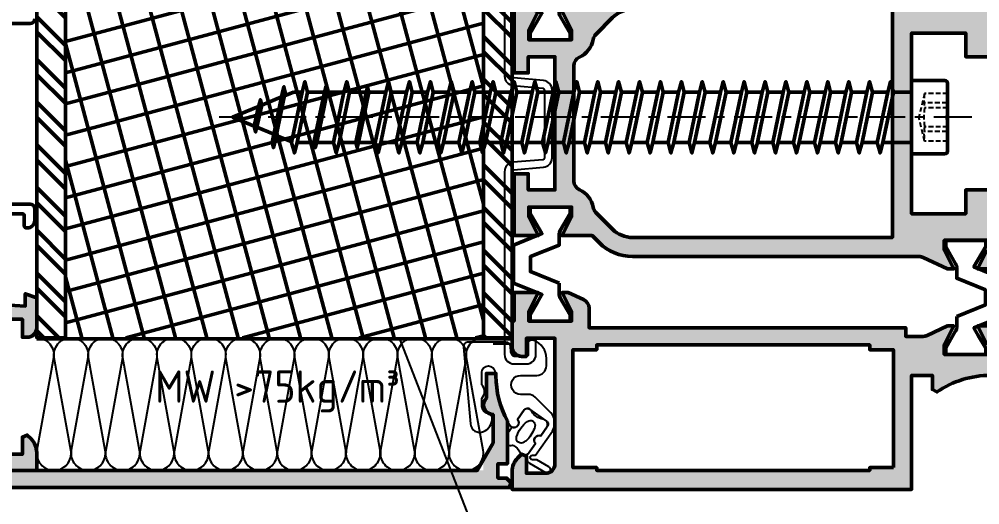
# Model space of a CAD drawing. Header units: millimetres. Extents: x -103 to 3427, y 224 to 818.
# Drawn here: x 3184.7 to 3285.7, y 283.1 to 334.2 of the extents above; entities that cross this region are included whole.
import ezdxf

# ---------------------------------------------------------------- set-up
doc = ezdxf.new("R2010")
doc.units = ezdxf.units.MM
for name, pattern in [('CENTER', [7, 4, -1, 1, -1]), ('FOIL', [2, 0.8, -1.2]), ('VERDECKT', [0.75, 0.5, -0.25])]:
    doc.linetypes.add(name, pattern=pattern)
for name, color, linetype in [('00TXT', 7, 'Continuous'), ('AM_1', 2, 'Continuous'), ('AM_2', 3, 'Continuous'), ('AM_8', 1, 'Continuous'), ('CENT_25', 40, 'CENTER'), ('HIDE_25', 3, 'VERDECKT')]:
    doc.layers.add(name, color=color, linetype=linetype)
for name, color, linetype, lineweight in [('AM_0', 7, 'Continuous', 50), ('AM_4', 3, 'Continuous', 25), ('AM_S', 7, 'Continuous', 50), ('AM_SP', 30, 'Continuous', 50), ('CONST25', 7, 'Continuous', 50), ('CONST35', 7, 'Continuous', 50), ('Docu-AM_8', 1, 'Continuous', 25), ('X_INS_BLOCK', 7, 'Continuous', 20)]:
    doc.layers.add(name, color=color, linetype=linetype, lineweight=lineweight)
doc.styles.get("Standard").update_dxf_attribs({"font": 'ISOCP.SHX'})

# ---------------------------------------------------------------- blocks, each defined once
blk = doc.blocks.new('*U56', base_point=(32380.03147688381, 11562.64082681236))
at = {"layer": 'AM_2'}
for points in [[(32380.0314768838, 11576.58717743289, -0.4658837043775447), (32381.81148449361, 11574.46884542033), (32380.05849422595, 11564.75915882493, 0.4658837043775448), (32381.83850183575, 11562.64082681236, 0.4658837043775448)], [(32381.83850183575, 11562.64082681236, 0.4658837043775448), (32383.61850944556, 11564.75915882493), (32381.86551917789, 11574.46884542032, -0.4658837043775447), (32383.6455267877, 11576.5871774329, -0.4658837043775447)], [(32383.6455267877, 11576.5871774329, -0.4658837043775447), (32385.42553439751, 11574.46884542033), (32383.67254412984, 11564.75915882493, 0.4658837043775448), (32385.45255173965, 11562.64082681236, 0.4658837043775448)], [(32385.45255173965, 11562.64082681236, 0.4658837043775448), (32387.23255934946, 11564.75915882493), (32385.47956908179, 11574.46884542032, -0.4658837043775447), (32387.25957669159, 11576.5871774329, -0.4658837043775447)], [(32387.25957669159, 11576.5871774329, -0.4658837043775447), (32389.0395843014, 11574.46884542033), (32387.28659403374, 11564.75915882493, 0.4658837043775448), (32389.06660164355, 11562.64082681236, 0.4658837043775448)], [(32389.06660164355, 11562.64082681236, 0.4658837043775448), (32390.84660925335, 11564.75915882493), (32389.09361898568, 11574.46884542033, -0.4658837043775447), (32390.87362659549, 11576.5871774329, -0.4658837043775447)], [(32390.87362659549, 11576.5871774329, -0.4658837043775447), (32392.6536342053, 11574.46884542033), (32390.90064393764, 11564.75915882493, 0.4658837043775448), (32392.68065154744, 11562.64082681236, 0.4658837043775448)], [(32392.68065154744, 11562.64082681236, 0.4658837043775448), (32394.46065915725, 11564.75915882493), (32392.70766888958, 11574.46884542033, -0.4658837043775447), (32394.48767649939, 11576.5871774329, -0.4658837043775447)], [(32394.48767649938, 11576.5871774329, -0.4658837043775447), (32396.26768410919, 11574.46884542033), (32394.51469384153, 11564.75915882493, 0.4658837043775448), (32396.29470145134, 11562.64082681236, 0.4658837043775448)], [(32396.29470145134, 11562.64082681236, 0.4658837043775448), (32398.07470906114, 11564.75915882493), (32396.32171879348, 11574.46884542033, -0.4658837043775447), (32398.10172640328, 11576.5871774329, -0.4658837043775447)], [(32398.10172640328, 11576.5871774329, -0.4658837043775447), (32399.88173401309, 11574.46884542034), (32398.12874374543, 11564.75915882494, 0.4658837043775448), (32399.90875135523, 11562.64082681237, 0.4658837043775448)], [(32399.90875135523, 11562.64082681237, 0.4658837043775448), (32401.68875896504, 11564.75915882494), (32399.93576869737, 11574.46884542033, -0.4658837043775447), (32401.71577630718, 11576.5871774329, -0.4658837043775447)], [(32401.71577630717, 11576.5871774329, -0.4658837043775447), (32403.49578391698, 11574.46884542034), (32401.74279364932, 11564.75915882494, 0.4658837043775448), (32403.52280125913, 11562.64082681237, 0.4658837043775448)], [(32403.52280125913, 11562.64082681237, 0.4658837043775448), (32405.30280886894, 11564.75915882494), (32403.54981860127, 11574.46884542033, -0.4658837043775447), (32405.32982621107, 11576.58717743291, -0.4658837043775447)], [(32405.32982621107, 11576.58717743291, -0.4658837043775447), (32407.10983382088, 11574.46884542034), (32405.35684355322, 11564.75915882494, 0.4658837043775448), (32407.13685116302, 11562.64082681237, 0.4658837043775448)], [(32407.13685116302, 11562.64082681237, 0.4658837043775448), (32408.91685877283, 11564.75915882494), (32407.16386850516, 11574.46884542034, -0.4658837043775447), (32408.94387611497, 11576.58717743291, -0.4658837043775447)], [(32408.94387611496, 11576.58717743291, -0.4658837043775447), (32410.72388372478, 11574.46884542034), (32408.97089345711, 11564.75915882494, 0.4658837043775448), (32410.75090106692, 11562.64082681237, 0.4658837043775448)], [(32410.75090106692, 11562.64082681237, 0.4658837043775448), (32412.53090867673, 11564.75915882494), (32410.77791840906, 11574.46884542034, -0.4658837043775447), (32412.55792601886, 11576.58717743291, -0.4658837043775447)], [(32412.55792601886, 11576.58717743291, -0.4658837043775447), (32414.33793362867, 11574.46884542034), (32412.58494336101, 11564.75915882494, 0.4658837043775448), (32414.36495097082, 11562.64082681237, 0.4658837043775448)], [(32414.36495097082, 11562.64082681237, 0.4658837043775448), (32416.14495858062, 11564.75915882494), (32414.39196831295, 11574.46884542034, -0.4658837043775447), (32416.17197592276, 11576.58717743291, -0.4658837043775447)], [(32416.17197592276, 11576.58717743291, -0.4658837043775447), (32417.95198353257, 11574.46884542034), (32416.1989932649, 11564.75915882495, 0.4658837043775448), (32417.97900087471, 11562.64082681237, 0.4658837043775448)], [(32417.97900087471, 11562.64082681237, 0.4658837043775448), (32419.75900848452, 11564.75915882495), (32418.00601821685, 11574.46884542034, -0.4658837043775447), (32419.78602582666, 11576.58717743291, -0.4658837043775447)], [(32419.78602582665, 11576.58717743291, -0.4658837043775447), (32421.56603343646, 11574.46884542035), (32419.8130431688, 11564.75915882495, 0.4658837043775448), (32421.59305077861, 11562.64082681238, 0.4658837043775448)], [(32421.59305077861, 11562.64082681238, 0.4658837043775448), (32423.37305838841, 11564.75915882495), (32421.62006812074, 11574.46884542034, -0.4658837043775447), (32423.40007573055, 11576.58717743292, -0.4658837043775447)], [(32423.40007573055, 11576.58717743292, -0.4658837043775447), (32425.18008334036, 11574.46884542035), (32423.4270930727, 11564.75915882495, 0.4658837043775448), (32425.2071006825, 11562.64082681238, 0.4658837043775448)], [(32425.2071006825, 11562.64082681238, 0.4658837043775448), (32426.98710829231, 11564.75915882495), (32425.23411802464, 11574.46884542034, -0.4658837043775447), (32427.01412563445, 11576.58717743292, -0.4658837043775447)]]:
    blk.add_lwpolyline(points, format="xyb", dxfattribs=at)
blk = doc.blocks.new('3091036_custom_wos')
blk.add_lwpolyline([(7.2, -0.4999999999999929), (2.700000000000031, -0.4999999999999927), (2.700000000000022, -1.500000000000024), (1.200000000000042, -1.500000000000012), (1.2, -0.5757359312880723), (0.7121320343559712, -0.08786796564403829), (0.1999999999999999, -0.3000000000000037), (0.1999999999999821, -59.99999999999997), (1.999999999999994, -59.99999999999994), (2.000000000000015, -3.674315780649914), (4.900000000000031, -1.999999999999964), (7.872259760522319, -1.999999999999964), (7.926991489200654, -2.230769230860747, 0.5904013118019562), (9.614142842854289, -2.699999999999982), (12.19999999999999, -2.699999999999982), (12.19999999999999, -1.700000000000038), (11.94973683071142, -1.70000000000001, -0.1243688757301157), (7.2, -0.4999999999999929)], format="xyb", close=True)
blk = doc.blocks.new('4030035_custom_wos')
for points in [[(6.912844257252338, -4.394375471112689, -0.5139623696979816), (6.085081425215151, -2.994542319062873, -0.2971352728131728), (7.457459287392417, -2.100000000000001), (7.599999999999937, -2.100000000000001, -0.369663813329322), (7.896428444123025, -2.353846153846156, 0.3696638133293279), (8.884523257866498, -3.199999999999996), (9.571714314291405, -3.199999999999996, -0.4200840252084038), (10.99999999999998, -3.199999999999982), (12.29999999999999, -3.199999999999996, 0.9998319518644877), (12.3002352877288, -1.800000039543065), (12.12934757663047, -1.800000039543065, -0.1433758306597387), (6.736215529552666, -0.2210526294977271, -1.099023215112901), (7.349674478305495, 0.563042623682918), (8.359594367663782, 1.270780608298715, 0.4140998589492778), (8.457697422273789, 1.827782905364082), (7.196170143118557, 3.629430574540429, 0.4142135623775013), (6.6390787508576, 3.727660817712142), (5.620768174213445, 3.014632075684396, -0.8164965812696077), (4.818166362115598, 2.452644236654692), (3.632397930817604, 1.622360242462094, -0.4401814866602699), (2.768465051750802, 1.814149188926137), (1.785310251197537, 3.519278362770869, -0.9999999999999706), (2.391728437987695, 3.868931022892447), (3.125307196339868, 2.596652698588713), (3.125307196339868, 2.137346401831472, 1.000000000410207), (3.600000000002801, 2.137346401831472), (3.600000000002836, 2.454217179216897), (6.134264186414754, 4.228728066419364, -0.3639702342708468), (8.055289012741298, 4.060660171779823), (9.707106781186539, 2.408842403334603, -0.1989123675928838), (9.999999999999993, 1.701735622148021), (9.999999999999957, 0.9000000000000057, 1.000000000410207), (11.99999999999997, 0.9000000000000057), (11.99999999999999, 2.599999999999994, -0.4142135626133908), (12.99999999999999, 3.599999999999994), (13.78824360251612, 3.599999999999994, -0.3164943382338736), (15.67058546582793, 2.275861753337054, -0.4917947128300505), (15.2435778713738, 1.608798965956915), (13.99999999999999, 1.5), (13.99999999999999, 0.3744822833573593, 0.3989595459737116), (14.47383202187849, -0.124832484019926), (15.02616797812148, -0.1537791849048418, -0.3989595459737154), (15.5, -0.6530939522821271), (15.49999999999999, -4.600000000000001, -0.440010531136637), (14.95642212862618, -5.098097349045872), (6.912844257252338, -4.394375471112689)], [(8.196440232313387, 2.08119736962572, -0.5626267283006946), (8.359594367663783, 1.270780608298701), (7.349674478305468, 0.563042623682882, 0.8157948930456566), (6.546955880931813, 0.00151605961371315), (5.831308205557002, -0.5000000000279745), (4.9101185149191, -0.5000000000470455, -0.5214468207641677), (4.628495798394988, -0.09661409413593747, 0.2041112977901597), (4.616542440798833, 0.1382192798326041, 0.1614792016717727), (3.956681618646224, 0.8136435866751053, -0.5424332092361432), (3.836871528302419, 1.765534196790405), (4.818166362115614, 2.452644236654741, 0.8164965816114546), (5.620768174213447, 3.014632075684396), (6.543650700102996, 3.660841377214943, -0.5424332091856782), (7.397157817980167, 3.222690956479816, 0.2463454695318311), (8.196440232313387, 2.08119736962572)], [(5.237182257971421, 1.609818329015035, 0.05852415825914666), (4.970644392811119, 1.256573669215236, 0.739130434782609), (5.518977856413239, 0.4734723261418519, 0.1725745124494025), (7.151874339808893, 1.616838752931605, 0.7391304350997632), (6.603540876206859, 2.399940096004961, 0.1154577471995676), (5.237182257971421, 1.609818329015035)]]:
    blk.add_lwpolyline(points, format="xyb", close=True)
at = {"width": 0.8}
blk.add_text('STILPRF1', height=0.01, dxfattribs=at).set_placement((0, 0))
blk = doc.blocks.new('A-1021351_docu_wos')
at = {"layer": 'Docu-AM_8'}
h = blk.add_hatch(color=256, dxfattribs=at)
edge = h.paths.add_edge_path()
edge.add_line((53.79999999999939, 45.7950258948967), (52.59474391883654, 43.21034588785661))
edge.add_arc((53.50105170587319, 42.78772762611592), 1.000000000000001, 155.0000000000008, 180.0000000000004)
edge.add_line((52.50105170587319, 42.78772762611592), (52.50105170587373, 12.66834685987945))
edge.add_arc((47.50105170587369, 12.6683468598794), 5.000000000000046, -45.000000000033026, 6.252776074688882e-13, ccw=False)
edge.add_line((51.03658561180443, 9.132812953944587), (50.30105148249912, 8.397229886875628))
edge.add_line((50.30105148249912, 8.397229886875628), (50.30105171051468, 5.2472790817217))
edge.add_line((50.30105171051468, 5.2472790817217), (48.30105171051468, 6.2472790817217))
edge.add_line((48.30105171051468, 6.2472790817217), (47.30105171051468, 6.2472790817217))
edge.add_line((47.30105171051468, 6.2472790817217), (47.30105171051468, 1.7472790817217))
edge.add_line((47.30105171051468, 1.7472790817217), (48.30105171051468, 1.7472790817217))
edge.add_line((48.30105171051468, 1.7472790817217), (50.30105171051468, 2.7472790817217))
edge.add_line((50.30105171051468, 2.7472790817217), (50.30105171051469, 0.1972800817216864))
edge.add_line((50.30105171051468, 0.1972800817216864), (43.80000013790897, 0.1972835295886526))
edge.add_line((43.80000013790897, 0.1972835295886526), (43.8000001379088, 1.697282219427962))
edge.add_line((43.8000001379088, 1.697282219427962), (45.5000000049362, 1.697282219427954))
edge.add_line((45.5000000049362, 1.697282219427954), (45.50000017282581, 4.497290331784541))
edge.add_line((45.50000017282581, 4.497290331784541), (31.50000026751731, 4.497289093092093))
edge.add_line((31.50000026751731, 4.497289093092093), (31.50000009962754, 1.697282219427954))
edge.add_line((31.50000009962754, 1.697282219427954), (33.20000013790883, 1.697282219427954))
edge.add_line((33.20000013790883, 1.697282219427954), (33.20000013790857, 0.197283529634916))
edge.add_line((33.20000013790858, 0.197283529634916), (26.69894856530293, 0.1972800817216864))
edge.add_line((26.69894856530293, 0.1972800817216864), (26.69894856530294, 2.7472790817217))
edge.add_line((26.69894856530294, 2.7472790817217), (28.69894856530294, 1.7472790817217))
edge.add_line((28.69894856530294, 1.7472790817217), (29.69894856530294, 1.7472790817217))
edge.add_line((29.69894856530294, 1.7472790817217), (29.69894856530294, 6.2472790817217))
edge.add_line((29.69894856530294, 6.2472790817217), (28.69894856530294, 6.2472790817217))
edge.add_line((28.69894856530294, 6.2472790817217), (26.69894856530294, 5.2472790817217))
edge.add_line((26.69894856530294, 5.2472790817217), (26.69894856530293, 5.897280081721675))
edge.add_line((26.69894856530293, 5.897280081721675), (26.7000000996276, 5.897279081721791))
edge.add_line((26.7000000996276, 5.897279081721791), (26.70000009962772, 8.397278853400344))
edge.add_line((26.70000009962772, 8.397278853400344), (25.96446599908257, 9.13281295394436))
edge.add_arc((29.49999990501251, 12.66834685987973), 4.999999999999885, 179.9999999999997, 225.0000000000439, ccw=False)
edge.add_line((24.49999990501263, 12.66834685987975), (24.49999990501285, 42.78772762611568))
edge.add_arc((23.49999990501285, 42.78772762611571), 0.9999999999999998, 359.9999999999984, 384.9999999999997)
edge.add_line((24.40630769204951, 43.21034588785641), (23.19999999999976, 45.797281081721))
edge.add_line((23.19999999999976, 45.797281081721), (23.19999999999977, 46.44728108172175))
edge.add_line((23.19999999999977, 46.44728108172175), (25.19999999999977, 45.44728108172175))
edge.add_line((25.19999999999977, 45.44728108172175), (26.19999999999977, 45.44728108172175))
edge.add_line((26.19999999999977, 45.44728108172175), (26.19999999999977, 49.94728108172175))
edge.add_line((26.19999999999977, 49.94728108172175), (25.19999999999977, 49.94728108172175))
edge.add_line((25.19999999999977, 49.94728108172175), (23.19999999999977, 48.94728108172175))
edge.add_line((23.19999999999977, 48.94728108172175), (23.19999999999976, 51.49728008172177))
edge.add_line((23.19999999999976, 51.49728008172177), (31.49999999999957, 51.49728008172177))
edge.add_line((31.49999999999958, 51.49728008172177), (31.49999999999958, 47.69728008172211))
edge.add_line((31.49999999999958, 47.69728008172211), (28.99999999999958, 47.69728008172177))
edge.add_line((28.99999999999958, 47.69728008172177), (28.99999999999958, 41.99728008172177))
edge.add_line((28.99999999999958, 41.99728008172177), (47.99999999999957, 41.99728008172177))
edge.add_line((47.99999999999957, 41.99728008172177), (47.99999999999957, 47.69728008172204))
edge.add_line((47.99999999999957, 47.69728008172204), (45.49999999999957, 47.69728008172204))
edge.add_line((45.49999999999957, 47.69728008172204), (45.49999999999957, 51.49728008172177))
edge.add_line((45.49999999999957, 51.49728008172177), (53.79999999999939, 51.49728008172177))
edge.add_line((53.79999999999939, 51.49728008172177), (53.79999999999938, 48.94728108172175))
edge.add_line((53.79999999999939, 48.94728108172175), (51.79999999999939, 49.94728108172175))
edge.add_line((51.79999999999939, 49.94728108172175), (50.79999999999939, 49.94728108172175))
edge.add_line((50.79999999999939, 49.94728108172175), (50.79999999999939, 45.44728108172175))
edge.add_line((50.79999999999939, 45.44728108172175), (51.79999999999939, 45.44728108172175))
edge.add_line((51.79999999999939, 45.44728108172175), (53.79999999999939, 46.44728108172175))
edge.add_line((53.79999999999939, 46.44728108172175), (53.79999999999939, 45.7950258948967))
edge = h.paths.add_edge_path(flags=0)
edge.add_line((27.37867956145444, 10.5470265163187), (29.13618572418433, 8.789520353589396))
edge.add_arc((29.84329250537076, 9.496627134776055), 1, 225.0000000000092, 260.2405423695951)
edge.add_arc((29.24999986096412, 6.047278813992406), 2.500000000000001, 24.474416672083294, 80.24054236959518, ccw=False)
edge.add_arc((32.435512072698, 7.497282934294951), 0.9999999999999998, 204.4744166720833, 270)
edge.add_line((32.435512072698, 6.497282934294951), (44.56553973744434, 6.497282934294951))
edge.add_arc((44.56553973744434, 7.497282934294951), 0.9999999999999964, 269.9999999999998, 335.5255833279147)
edge.add_arc((47.75105194917817, 6.047278813992293), 2.500000000000003, 99.75946162770788, 155.5255833279147, ccw=False)
edge.add_arc((47.15775906412395, 9.496627093384227), 1, 279.7594616277078, 314.9999999999848)
edge.add_line((47.86486584531031, 8.789520312197489), (49.6223720494328, 10.54702651631907))
edge.add_arc((47.50105170587382, 12.66834685987917), 2.999999999999858, 314.9999999999849, 359.9999999999999)
edge.add_line((50.50105170587368, 12.66834685987916), (50.5010517058737, 39.99728008172154))
edge.add_line((50.50105170587369, 39.99728008172154), (26.49999990501239, 39.99728008172189))
edge.add_line((26.4999999050124, 39.99728008172189), (26.49999990501263, 12.66834685987981))
edge.add_arc((29.49999990501258, 12.66834685987978), 2.999999999999954, 179.9999999999995, 225.0000000000398)
h = blk.add_hatch(color=256, dxfattribs=at)
edge = h.paths.add_edge_path()
edge.add_line((59.30105181014292, 0.1977240780857983), (59.30105181014292, -0.002275921914204559))
edge.add_line((59.30105181014292, -0.002275921914204559), (62.00105181014291, -0.002275921914204559))
edge.add_arc((62.0010518101429, 0.9977240780857954), 1, 270, 360)
edge.add_line((63.0010518101429, 0.9977240780857954), (63.0010518101429, 1.497724078085803))
edge.add_line((63.0010518101429, 1.497724078085803), (61.10105181014291, 1.497724078085795))
edge.add_line((61.10105181014291, 1.497724078085795), (61.10105181014291, 4.497724078085795))
edge.add_line((61.10105181014291, 4.497724078085795), (74.30105181014287, 4.497724078085795))
edge.add_arc((74.30105181014287, 3.497724078085788), 1.000000000000007, -2.7853275241795927e-12, 89.99999999999972, ccw=False)
edge.add_line((75.30105181014287, 3.497724078085739), (75.3010518101429, 1.497724078085795))
edge.add_line((75.3010518101429, 1.497724078085795), (73.50105181014291, 1.497724078085795))
edge.add_line((73.50105181014291, 1.497724078085795), (73.28891977578672, 0.9855920437299659))
edge.add_line((73.28891977578672, 0.9855920437299659), (73.69100130380389, 0.5835105157128311))
edge.add_arc((75.10521486617726, 1.997724078086151), 2.000000000000355, 224.9999999999989, 269.9999999999989)
edge.add_line((75.10521486617722, -0.002275921914204559), (77.00105181014291, -0.002275921914204559))
edge.add_line((77.00105181014291, -0.002275921914204559), (77.00105181014291, 41.9977240780858))
edge.add_line((77.00105181014291, 41.9977240780858), (65.00105181014291, 41.9977240780858))
edge.add_line((65.00105181014293, 41.9977240780858), (65.00105181014293, 44.1977240780858))
edge.add_line((65.00105181014293, 44.1977240780858), (66.50105181014293, 44.1977240780858))
edge.add_line((66.50105181014293, 44.1977240780858), (66.74862462567691, 44.66715754883045))
edge.add_arc((75.00105181014293, 50.31493990698539), 10, 179.9999999999999, 214.3868930268834, ccw=False)
edge.add_line((65.00105181014293, 50.3149399069854), (65.00105181014293, 51.49772407808579))
edge.add_line((65.00105181014293, 51.49772407808579), (59.80105181014292, 51.4977240780858))
edge.add_line((59.80105181014292, 51.4977240780858), (59.80105181014292, 48.94772507808578))
edge.add_line((59.80105181014292, 48.94772507808578), (61.80105181014292, 49.94772507808578))
edge.add_line((61.80105181014292, 49.94772507808578), (62.80105181014292, 49.94772507808578))
edge.add_line((62.80105181014292, 49.94772507808578), (62.80105181014292, 45.44772507808578))
edge.add_line((62.80105181014292, 45.44772507808578), (61.80105181014292, 45.44772507808578))
edge.add_line((61.80105181014292, 45.44772507808578), (59.80105181014292, 46.44772507808578))
edge.add_line((59.80105181014292, 46.44772507808578), (59.80105181014292, 45.79772407808579))
edge.add_line((59.80105181014292, 45.79772407808579), (60.80735959717957, 43.63969006462304))
edge.add_arc((59.90105181014292, 43.21707180288234), 1, 0, 25.000000000000114, ccw=False)
edge.add_line((60.90105181014292, 43.21707180288234), (60.90105181014292, 41.39772407808579))
edge.add_line((60.90105181014292, 41.39772407808579), (60.00105181014292, 41.3977240780858))
edge.add_line((60.00105181014292, 41.3977240780858), (60.00105181014293, 8.09772407808579))
edge.add_line((60.00105181014293, 8.09772407808579), (57.94496508046971, 8.097724078085783))
edge.add_arc((57.9449650804697, 7.09772407808579), 0.9999999999999929, 89.99999999999974, 155.5560452195836)
edge.add_line((57.0345986030071, 7.511527022386971), (56.30105181014293, 5.897724078085808))
edge.add_line((56.30105181014293, 5.897724078085808), (56.30105181014294, 5.247723078085812))
edge.add_line((56.30105181014294, 5.247723078085812), (58.30105181014294, 6.247723078085812))
edge.add_line((58.30105181014294, 6.247723078085812), (59.30105181014294, 6.247723078085812))
edge.add_line((59.30105181014294, 6.247723078085812), (59.30105181014294, 1.747723078085812))
edge.add_line((59.30105181014294, 1.747723078085812), (58.30105181014294, 1.747723078085812))
edge.add_line((58.30105181014294, 1.747723078085812), (56.30105181014294, 2.747723078085812))
edge.add_line((56.30105181014294, 2.747723078085812), (56.30105181014293, 0.1977240780857983))
edge.add_line((56.30105181014293, 0.1977240780857983), (59.30105181014292, 0.1977240780857983))
h.paths.add_polyline_path([(74.70105181014291, 40.0977240780858), (62.30105181014292, 40.0977240780858), (62.30105181014292, 37.5977240780858), (61.80105181014292, 37.5977240780858), (61.80105181014292, 8.897724078085794), (62.30105181014292, 8.897724078085794), (62.30105181014292, 6.397724078085794), (74.70105181014291, 6.397724078085794), (74.70105181014291, 8.897724078085794), (75.00105181014291, 8.897724078085794), (75.00105181014291, 37.5977240780858), (74.70105181014291, 37.5977240780858)], flags=0)
at = {"layer": 'AM_S'}
for points in [[(26.69894856530294, 2.7472790817217), (28.69894856530294, 1.7472790817217), (29.69894856530294, 1.7472790817217), (29.69894856530294, 6.2472790817217), (28.69894856530294, 6.2472790817217), (26.69894856530294, 5.2472790817217)], [(31.49999999999958, 51.49728008172177), (31.49999999999958, 47.69728008172211), (28.99999999999958, 47.69728008172177), (28.99999999999958, 41.99728008172177), (47.99999999999957, 41.99728008172177), (47.99999999999957, 47.69728008172204), (45.49999999999957, 47.69728008172204), (45.49999999999957, 51.49728008172177)], [(53.79999999999939, 51.49728008172177), (53.79999999999939, 48.94728108172175), (51.79999999999939, 49.94728108172175)], [(59.80105181014292, 51.4977240780858), (59.80105181014292, 48.94772507808578), (61.80105181014292, 49.94772507808578)]]:
    blk.add_lwpolyline(points, dxfattribs=at)
for points in [[(50.79999999999939, 49.94728108172175), (50.79999999999939, 45.44728108172175), (51.79999999999939, 45.44728108172175), (53.79999999999939, 46.44728108172175), (53.79999999999939, 45.7950258948967), (53.79999999999939, 45.7950258948967), (52.59474391883654, 43.21034588785661, 0.1095178116832401), (52.50105170587319, 42.78772762611592), (52.50105170587373, 12.66834685987945, -0.1989123673798107), (51.03658561180443, 9.132812953944587), (50.30105148249912, 8.397229886875628), (50.30105171051468, 5.2472790817217), (48.30105171051468, 6.2472790817217), (47.30105171051468, 6.2472790817217), (47.30105171051468, 1.7472790817217), (48.30105171051468, 1.7472790817217), (50.30105171051468, 2.7472790817217), (50.30105171051468, 0.1972800817216864), (43.80000013790897, 0.1972835295886526), (43.8000001379088, 1.697282219427962), (45.5000000049362, 1.697282219427954), (45.50000017282581, 4.497290331784541), (31.50000026751731, 4.497289093092093), (31.50000009962754, 1.697282219427954), (33.20000013790883, 1.697282219427954), (33.20000013790858, 0.197283529634916), (26.69894856530293, 0.1972800817216864)], [(62.80105181014292, 49.94772507808578), (62.80105181014292, 45.44772507808578), (61.80105181014292, 45.44772507808578), (59.80105181014292, 46.44772507808578), (59.80105181014292, 45.79772407808579), (60.80735959717957, 43.63969006462304, -0.1095178116832419), (60.90105181014292, 43.21707180288234), (60.90105181014292, 41.39772407808579), (60.00105181014292, 41.3977240780858), (60.00105181014293, 8.09772407808579), (57.9449650804697, 8.097724078085783, 0.2941076150573529), (57.0345986030071, 7.511527022386971), (56.30105181014293, 5.897724078085808), (56.30105181014294, 5.247723078085812), (58.30105181014294, 6.247723078085812), (59.30105181014294, 6.247723078085812), (59.30105181014294, 1.747723078085812), (58.30105181014294, 1.747723078085812), (56.30105181014294, 2.747723078085812), (56.30105181014293, 0.1977240780857983), (59.30105181014292, 0.1977240780857983), (59.30105181014292, 0.1977240780857983), (59.30105181014292, -0.002275921914204559), (62.0010518101429, -0.002275921914204559, 0.414213562373095), (63.0010518101429, 0.9977240780857954), (63.0010518101429, 1.497724078085803), (61.10105181014291, 1.497724078085795), (61.10105181014291, 4.497724078085795), (74.30105181014287, 4.497724078085795, -0.4142135623731083), (75.30105181014287, 3.497724078085739), (75.3010518101429, 1.497724078085795), (73.50105181014291, 1.497724078085795), (73.28891977578672, 0.9855920437299659), (73.69100130380389, 0.5835105157128311, 0.198912367379658), (75.10521486617722, -0.002275921914204559), (77.00105181014291, -0.002275921914204559), (77.00105181014291, 41.9977240780858), (65.00105181014293, 41.9977240780858), (65.00105181014293, 44.1977240780858), (66.50105181014293, 44.1977240780858), (66.7486246256769, 44.66715754883045, -0.1511772834198541), (65.00105181014293, 50.3149399069854)]]:
    blk.add_lwpolyline(points, format="xyb", dxfattribs=at)
blk.add_lwpolyline([(27.37867956145444, 10.5470265163187), (29.13618572418433, 8.789520353589396, 0.1549893230359028), (29.67378032125458, 8.511099043123586, -0.2482443721165701), (31.52536572648832, 7.082996042779939, 0.2939632085654074), (32.435512072698, 6.497282934294951), (44.56553973744434, 6.497282934294951, 0.2939632085653985), (45.475686083654, 7.082996042779904, -0.2482443536001975), (47.32727131699658, 8.51109901355796, 0.1549893051753776), (47.86486584531031, 8.789520312197489), (49.6223720494328, 10.54702651631907, 0.1989123673797257), (50.50105170587368, 12.66834685987916), (50.50105170587369, 39.99728008172154), (26.4999999050124, 39.99728008172189), (26.49999990501263, 12.66834685987981, 0.1989123673798407), (27.37867956145444, 10.5470265163187)], format="xyb", close=True, dxfattribs=at)
blk.add_lwpolyline([(74.70105181014291, 40.0977240780858), (62.30105181014292, 40.0977240780858), (62.30105181014292, 37.5977240780858), (61.80105181014292, 37.5977240780858), (61.80105181014292, 8.897724078085794), (62.30105181014292, 8.897724078085794), (62.30105181014292, 6.397724078085794), (74.70105181014291, 6.397724078085794), (74.70105181014291, 8.897724078085794), (75.00105181014291, 8.897724078085794), (75.00105181014291, 37.5977240780858), (74.70105181014291, 37.5977240780858), (74.70105181014291, 40.0977240780858)], close=True, dxfattribs=at)
at = {"layer": 'AM_SP'}
for points in [[(58.80911628276143, 46.74728100905923), (59.93483381014293, 46.74728108172177, -0.1316519999999985), (60.33483381014297, 46.64010108172174), (62.14028229468429, 45.59772507808578), (62.80105181014294, 45.59772507808579), (62.80105181014294, 49.79772507808578), (62.14028229468427, 49.79772507808578), (60.80105181014294, 49.02451999732889), (60.31316981014295, 48.74195308172175), (60.01429527621511, 48.56939829950305), (58.80105233752447, 51.57228115438429), (54.80105228276143, 51.5722811543843), (53.58780834407078, 48.56939829950306), (51.4618213256016, 49.79772507808583), (50.80105181014294, 49.79772507808583), (50.80105181014294, 45.59772507808584), (51.46182132560159, 45.59772507808584), (53.26726981014295, 46.64010108172174, -0.1316519999999962), (53.66726981014294, 46.74728108172177), (54.79298833752448, 46.74728100905922), (56.01516728276141, 49.77228115438435), (57.58693733752448, 49.77228115438434)], [(21.6919355273812, 4.950443069026613), (20.5662179999997, 4.950442996364074, -0.1316519999999985), (20.16621799999967, 5.057622996364102), (18.36076951545835, 6.099999000000058), (17.6999999999997, 6.099999000000054), (17.6999999999997, 1.899999000000058), (18.36076951545837, 1.899999000000058), (19.6999999999997, 2.673204080756944), (20.18788199999968, 2.955770996364094), (20.48675653392752, 3.12832577858279), (21.69999947261816, 0.1254429237015491), (25.69999952738121, 0.1254429237015366), (26.91324346607185, 3.128325778582781), (29.03923048454103, 1.899999000000003), (29.6999999999997, 1.899999000000003), (29.6999999999997, 6.099999), (29.03923048454105, 6.099999000000004), (27.23378199999969, 5.057622996364101, -0.1316519999999962), (26.83378199999969, 4.950442996364073), (25.70806347261816, 4.950443069026617), (24.48588452738122, 1.925442923701488), (22.91411447261815, 1.925442923701493)], [(55.30911628276112, 4.950443069026611), (56.43483381014262, 4.950442996364071, 0.1316519999999985), (56.83483381014265, 5.057622996364099), (58.64028229468398, 6.099999000000055), (59.30105181014262, 6.099999000000052), (59.30105181014262, 1.899999000000055), (58.64028229468396, 1.899999000000055), (57.30105181014262, 2.673204080756943), (56.81316981014264, 2.955770996364091), (56.5142952762148, 3.128325778582788), (55.30105233752415, 0.1254429237015473), (51.30105228276111, 0.1254429237015358), (50.08780834407047, 3.12832577858278), (47.96182132560129, 1.899999000000003), (47.30105181014262, 1.899999000000003), (47.30105181014262, 6.099999), (47.96182132560128, 6.099999000000004), (49.76726981014264, 5.0576229963641, 0.1316519999999962), (50.16726981014263, 4.950442996364072), (51.29298833752416, 4.950443069026617), (52.5151672827611, 1.925442923701487), (54.08693733752417, 1.925442923701491)]]:
    blk.add_lwpolyline(points, format="xyb", close=True, dxfattribs=at)
blk = doc.blocks.new('1311585_EI90')
at = {"layer": 'Docu-AM_8'}
h = blk.add_hatch(color=256, dxfattribs=at)
edge = h.paths.add_edge_path()
edge.add_line((32080.32357073412, 11379.61348635532), (32079.59002394125, 11377.99968341101))
edge.add_arc((32078.67965746379, 11378.41348635532), 0.9999999999999997, 270, 335.55604521958355, ccw=False)
edge.add_line((32078.67965746379, 11377.41348635532), (32078.62357073411, 11377.41348635532))
edge.add_arc((32078.62357073411, 11376.41348635532), 1, 90, 180)
edge.add_line((32077.62357073411, 11376.41348635532), (32077.62357073411, 11333.21348635531))
edge.add_arc((32078.62357073411, 11333.21348635532), 0.9999999999999998, 180, 270)
edge.add_line((32078.62357073411, 11332.21348635532), (32078.67965746379, 11332.21348635532))
edge.add_arc((32078.67965746379, 11331.21348635532), 1, 24.44395478041639, 90, ccw=False)
edge.add_line((32079.59002394125, 11331.62728929962), (32080.32357073412, 11330.01348635531))
edge.add_line((32080.32357073412, 11330.01348635532), (32080.32357073412, 11329.31348635532))
edge.add_line((32080.32357073412, 11329.31348635532), (32078.12357073411, 11330.31348635532))
edge.add_line((32078.12357073411, 11330.31348635532), (32077.32357073412, 11330.31348635532))
edge.add_line((32077.32357073412, 11330.31348635532), (32077.32357073412, 11325.91348635532))
edge.add_line((32077.32357073412, 11325.91348635532), (32078.12357073411, 11325.91348635532))
edge.add_line((32078.12357073411, 11325.91348635532), (32080.32357073412, 11326.91348635532))
edge.add_line((32080.32357073412, 11326.91348635532), (32080.32357073412, 11324.31348735532))
edge.add_line((32080.32357073412, 11324.31348735532), (32077.32357073412, 11324.31348635532))
edge.add_line((32077.32357073412, 11324.31348635532), (32077.10283330027, 11321.01348635532))
edge.add_line((32077.10283330027, 11321.01348635532), (32078.40920033546, 11321.01348635532))
edge.add_line((32078.40920033546, 11321.01348635532), (32077.97243605434, 11319.81348635532))
edge.add_line((32077.97243605434, 11319.81348635532), (32074.82357073412, 11319.81348635532))
edge.add_arc((32074.82357073412, 11320.81348635532), 1, 180, 270, ccw=False)
edge.add_line((32073.82357073412, 11320.81348635532), (32073.82357073412, 11321.31348635532))
edge.add_line((32073.82357073412, 11321.31348635532), (32075.72357073412, 11321.31348635532))
edge.add_line((32075.72357073412, 11321.31348635532), (32075.72357073412, 11324.31348635532))
edge.add_line((32075.72357073412, 11324.31348635532), (32062.52357073412, 11324.31348635532))
edge.add_arc((32062.52357073412, 11323.31348635532), 1, 90, 180)
edge.add_line((32061.52357073412, 11323.31348635532), (32061.52357073412, 11321.31348635532))
edge.add_line((32061.52357073412, 11321.31348635532), (32063.32357073412, 11321.31348635532))
edge.add_line((32063.32357073412, 11321.31348635532), (32063.53570276847, 11320.80135432096))
edge.add_line((32063.53570276847, 11320.80135432096), (32063.13362124046, 11320.39927279295))
edge.add_arc((32061.71940767808, 11321.81348635532), 1.999999999999985, 270.00000000000074, 314.99999999999966, ccw=False)
edge.add_line((32061.71940767808, 11319.81348635532), (32059.82357073412, 11319.81348635532))
edge.add_line((32059.82357073412, 11319.81348635532), (32059.82357073412, 11414.81348635532))
edge.add_line((32059.82357073412, 11414.81348635532), (32064.32357073412, 11414.81348635532))
edge.add_line((32064.32357073412, 11414.81348635532), (32064.32357073412, 11412.31348635532))
edge.add_line((32064.32357073412, 11412.31348635532), (32063.32357073412, 11412.31348635532))
edge.add_line((32063.32357073412, 11412.31348635532), (32063.32357073412, 11413.31348635532))
edge.add_line((32063.32357073412, 11413.31348635532), (32062.12357073411, 11413.31348635532))
edge.add_arc((32062.12357073411, 11412.51348635532), 0.79999999999999, 89.9999999999995, 179.9999999999995)
edge.add_line((32061.32357073412, 11412.51348635532), (32061.32357073412, 11408.11348635532))
edge.add_arc((32062.12357073411, 11408.11348635532), 0.8000000000000043, 179.9999999999995, 269.9999999999995)
edge.add_line((32062.12357073411, 11407.31348635532), (32063.32357073412, 11407.31348635532))
edge.add_line((32063.32357073412, 11407.31348635532), (32063.32357073412, 11408.31348635532))
edge.add_line((32063.32357073412, 11408.31348635532), (32064.32357073412, 11408.31348635532))
edge.add_line((32064.32357073412, 11408.31348635532), (32064.32357073412, 11404.81348635532))
edge.add_arc((32063.82357073412, 11404.81348635532), 0.5, -180, 0, ccw=False)
edge.add_line((32063.32357073412, 11404.81348635532), (32063.32357073412, 11405.81348635532))
edge.add_line((32063.32357073412, 11405.81348635532), (32061.62357073411, 11405.81348635532))
edge.add_line((32061.62357073411, 11405.81348635532), (32061.62357073411, 11386.31348635532))
edge.add_arc((32062.62357073411, 11386.31348635532), 1, 180, 270)
edge.add_line((32062.62357073411, 11385.31348635532), (32075.72357073412, 11385.31348635532))
edge.add_line((32075.72357073412, 11385.31348635532), (32075.72357073412, 11388.31348635532))
edge.add_line((32075.72357073412, 11388.31348635532), (32073.82357073412, 11388.31348635532))
edge.add_line((32073.82357073412, 11388.31348635532), (32073.82357073412, 11388.81348635532))
edge.add_arc((32074.82357073412, 11388.81348635532), 1, 90, 180, ccw=False)
edge.add_line((32074.82357073412, 11389.81348635532), (32077.97243605434, 11389.81348635532))
edge.add_line((32077.97243605434, 11389.81348635532), (32078.40920033546, 11388.61348635532))
edge.add_line((32078.40920033546, 11388.61348635532), (32077.10283330027, 11388.61348635532))
edge.add_line((32077.10283330027, 11388.61348635532), (32077.32357073412, 11385.31348635532))
edge.add_line((32077.32357073412, 11385.31348635532), (32080.32357073412, 11385.31348535532))
edge.add_line((32080.32357073412, 11385.31348535532), (32080.32357073412, 11382.71348635532))
edge.add_line((32080.32357073412, 11382.71348635532), (32078.12357073411, 11383.71348635532))
edge.add_line((32078.12357073411, 11383.71348635532), (32077.32357073412, 11383.71348635532))
edge.add_line((32077.32357073412, 11383.71348635532), (32077.32357073412, 11379.31348635532))
edge.add_line((32077.32357073412, 11379.31348635532), (32078.12357073411, 11379.31348635532))
edge.add_line((32078.12357073411, 11379.31348635532), (32080.32357073412, 11380.31348635532))
edge.add_line((32080.32357073412, 11380.31348635532), (32080.32357073412, 11379.61348635532))
edge = h.paths.add_edge_path(flags=0)
edge.add_line((32061.72357073412, 11328.31348635532), (32062.02357073412, 11328.31348635532))
edge.add_line((32062.02357073412, 11328.31348635532), (32062.02357073412, 11325.81348635532))
edge.add_line((32062.02357073412, 11325.81348635532), (32075.72357073412, 11325.81348635532))
edge.add_line((32075.72357073412, 11325.81348635532), (32075.72357073412, 11330.16348635532))
edge.add_arc((32077.77357073412, 11330.16348635532), 2.049999999999999, 154.374395447294, 180.0000000000008, ccw=False)
edge.add_arc((32075.02357073412, 11331.48257695114), 1.000000000000002, 334.3743954472938, 360)
edge.add_line((32076.02357073412, 11331.48257695114), (32076.02357073412, 11378.14439575949))
edge.add_arc((32075.02357073412, 11378.14439575949), 0.9999999999999987, 359.9999999999996, 385.6256045527058)
edge.add_arc((32077.77357073412, 11379.46348635532), 2.049999999999987, 179.9999999999998, 205.6256045527068, ccw=False)
edge.add_line((32075.72357073412, 11379.46348635532), (32075.72357073412, 11383.81348635532))
edge.add_line((32075.72357073412, 11383.81348635532), (32062.02357073412, 11383.81348635532))
edge.add_line((32062.02357073412, 11383.81348635532), (32062.02357073412, 11381.31348635532))
edge.add_line((32062.02357073412, 11381.31348635532), (32061.72357073412, 11381.31348635532))
edge.add_line((32061.72357073412, 11381.31348635532), (32061.72357073412, 11328.31348635532))
at = {"layer": 'AM_S'}
for points in [[(32077.32357073412, 11324.31348635532), (32077.10283330027, 11321.01348635532), (32078.40920033546, 11321.01348635532), (32077.97243605434, 11319.81348635532), (32074.82357073412, 11319.81348635532, -0.4142135623730953), (32073.82357073412, 11320.81348635532), (32073.82357073412, 11321.31348635532), (32075.72357073412, 11321.31348635532), (32075.72357073412, 11324.31348635532)], [(32061.52357073412, 11323.31348635532), (32061.52357073412, 11321.31348635532), (32063.32357073412, 11321.31348635532), (32063.53570276847, 11320.80135432096), (32063.13362124045, 11320.39927279294, -0.1989123673796533), (32061.71940767808, 11319.81348635532), (32059.82357073412, 11319.81348635532), (32059.82357073412, 11414.81348635532)]]:
    blk.add_lwpolyline(points, format="xyb", dxfattribs=at)
at = {"layer": 'AM_SP'}
for points in [[(32086.82357073412, 11323.51348635532), (32086.82357073412, 11321.31348635532, -0.4142135623730945), (32086.62357073411, 11321.11348635532), (32085.52357073412, 11321.11348635532, 0.4142135623730944), (32085.32357073412, 11320.91348635532), (32085.32357073412, 11320.81348635532, 0.4142135623730933), (32086.12357073411, 11320.01348635532), (32087.32357073412, 11320.01348635532, 0.414213562373094), (32087.82357073412, 11320.51348635532), (32087.82357073412, 11323.51348635532, -0.4142135623730955)], [(32106.82357073412, 11323.51348635532), (32106.82357073412, 11320.51348635532, 0.4142135623730945), (32107.32357073412, 11320.01348635532)]]:
    blk.add_lwpolyline(points, format="xyb", dxfattribs=at)
blk = doc.blocks.new('Fensterschraube_V2')
at = {"layer": 'CENT_25'}
blk.add_line((32616.16467016567, 11595.26597381411), (32537.03417100498, 11595.26597381405), dxfattribs=at)
at = {"layer": 'CONST25'}
for p, q in [((32541.50242175458, 11596.5384145616), (32543.57540987459, 11597.39707435554)), ((32543.89787603179, 11597.53064421126), (32544.82814398473, 11597.91597381402)), ((32544.82814398473, 11597.91597381402), (32545.73573393277, 11597.91597381402)), ((32546.32522215612, 11597.91597381402), (32548.08310598861, 11597.91597381402)), ((32548.37785010028, 11597.91597381402), (32550.13573393277, 11597.91597381402)), ((32550.72522215612, 11597.91597381402), (32552.48310598861, 11597.91597381402)), ((32552.77785010028, 11597.91597381403), (32554.53573393277, 11597.91597381403)), ((32555.12522215612, 11597.91597381403), (32556.73573393277, 11597.91597381403)), ((32557.32522215612, 11597.91597381403), (32558.93573393277, 11597.91597381403)), ((32559.52522215612, 11597.91597381403), (32561.13573393277, 11597.91597381404)), ((32561.72522215612, 11597.91597381404), (32563.33573393277, 11597.91597381404)), ((32563.92522215612, 11597.91597381404), (32565.53573393277, 11597.91597381404)), ((32566.12522215612, 11597.91597381404), (32567.73573393277, 11597.91597381404)), ((32568.32522215612, 11597.91597381404), (32569.93573393277, 11597.91597381404)), ((32570.52522215612, 11597.91597381404), (32572.13573393277, 11597.91597381405)), ((32572.72522215612, 11597.91597381405), (32574.33573393277, 11597.91597381405)), ((32574.92522215612, 11597.91597381405), (32576.53573393277, 11597.91597381405)), ((32577.12522215612, 11597.91597381405), (32578.73573393277, 11597.91597381406)), ((32579.32522215612, 11597.91597381406), (32580.93573393277, 11597.91597381406)), ((32581.52522215612, 11597.91597381406), (32583.13573393277, 11597.91597381406)), ((32583.72522215612, 11597.91597381406), (32585.33573393277, 11597.91597381406)), ((32585.92522215612, 11597.91597381406), (32587.53573393277, 11597.91597381406)), ((32588.12522215612, 11597.91597381407), (32589.73573393277, 11597.91597381407)), ((32590.32522215612, 11597.91597381407), (32591.93573393277, 11597.91597381407)), ((32592.52522215612, 11597.91597381407), (32594.13573393277, 11597.91597381407)), ((32594.72522215612, 11597.91597381407), (32596.33573393277, 11597.91597381408)), ((32596.92522215612, 11597.91597381408), (32598.53573393277, 11597.91597381408)), ((32599.12522215612, 11597.91597381408), (32600.73573393277, 11597.91597381408)), ((32601.32522215612, 11597.91597381408), (32602.93573393277, 11597.91597381408)), ((32603.52522215612, 11597.91597381408), (32605.13573393277, 11597.91597381408)), ((32605.72522215612, 11597.91597381409), (32607.33573393277, 11597.91597381409)), ((32607.92522215612, 11597.91597381409), (32609.83047804445, 11597.91597381409)), ((32538.43047804445, 11595.26597381401), (32541.16029571839, 11596.39670131736)), ((32540.69012458212, 11594.32999757194), (32541.16029571839, 11596.39670131736)), ((32540.98455297099, 11594.20804134012), (32541.50242175458, 11596.5384145616)), ((32538.43047804445, 11595.26597381401), (32540.69012458212, 11594.32999757194)), ((32540.98455297099, 11594.20804134012), (32542.7608305523, 11593.47228307541)), ((32543.03224175436, 11593.35986087453), (32544.65096574292, 11592.68936344473)), ((32545.22522215612, 11592.61597381402), (32546.98310598861, 11592.61597381402)), ((32547.27785010029, 11592.61597381402), (32549.03573393277, 11592.61597381402)), ((32549.62522215613, 11592.61597381402), (32551.38310598861, 11592.61597381402)), ((32551.67785010029, 11592.61597381402), (32553.43573393278, 11592.61597381402)), ((32554.02522215612, 11592.61597381403), (32555.63573393278, 11592.61597381403)), ((32556.22522215612, 11592.61597381403), (32557.83573393277, 11592.61597381403)), ((32558.42522215613, 11592.61597381403), (32560.03573393278, 11592.61597381403)), ((32560.62522215613, 11592.61597381403), (32562.23573393278, 11592.61597381404)), ((32562.82522215612, 11592.61597381404), (32564.43573393278, 11592.61597381404)), ((32565.02522215612, 11592.61597381404), (32566.63573393278, 11592.61597381404)), ((32567.22522215612, 11592.61597381404), (32568.83573393277, 11592.61597381404)), ((32569.42522215613, 11592.61597381404), (32571.03573393278, 11592.61597381404)), ((32571.62522215613, 11592.61597381404), (32573.23573393278, 11592.61597381405)), ((32573.82522215613, 11592.61597381405), (32575.43573393278, 11592.61597381405)), ((32576.02522215613, 11592.61597381405), (32577.63573393278, 11592.61597381405)), ((32578.22522215613, 11592.61597381405), (32579.83573393278, 11592.61597381406)), ((32580.42522215613, 11592.61597381406), (32582.03573393278, 11592.61597381406)), ((32582.62522215613, 11592.61597381406), (32584.23573393278, 11592.61597381406)), ((32584.82522215613, 11592.61597381406), (32586.43573393278, 11592.61597381406)), ((32587.02522215613, 11592.61597381406), (32588.63573393278, 11592.61597381407)), ((32589.22522215613, 11592.61597381407), (32590.83573393278, 11592.61597381407)), ((32591.42522215613, 11592.61597381407), (32593.03573393278, 11592.61597381407)), ((32593.62522215613, 11592.61597381407), (32595.23573393278, 11592.61597381407)), ((32595.82522215613, 11592.61597381407), (32597.43573393278, 11592.61597381408)), ((32598.02522215613, 11592.61597381408), (32599.63573393278, 11592.61597381408)), ((32600.22522215613, 11592.61597381408), (32601.83573393278, 11592.61597381408)), ((32602.42522215613, 11592.61597381408), (32604.03573393278, 11592.61597381408)), ((32604.62522215613, 11592.61597381409), (32606.23573393278, 11592.61597381409)), ((32606.82522215613, 11592.61597381409), (32609.83047804445, 11592.61597381409))]:
    blk.add_line(p, q, dxfattribs=at)
blk.add_lwpolyline([(32613.33047804445, 11591.41597381409), (32609.83047804445, 11591.41597381409), (32609.83047804445, 11599.11597381409), (32613.33047804445, 11599.11597381409, -0.4142135623730929), (32613.63047804445, 11598.81597381409), (32613.63047804446, 11591.71597381409, -0.414213562373095)], format="xyb", close=True, dxfattribs=at)
for points in [[(32542.58310598861, 11592.61597381401), (32543.68310598861, 11597.91597381402), (32543.83047804445, 11598.46597381401), (32543.97785010028, 11597.91597381402), (32542.87785010029, 11592.61597381401), (32542.73047804445, 11592.06597381401)], [(32546.32522215612, 11597.91597381402), (32545.22522215612, 11592.61597381402), (32544.93047804445, 11591.51597381402), (32544.63573393278, 11592.61597381402), (32545.73573393277, 11597.91597381402), (32546.03047804444, 11599.01597381402)], [(32546.98310598861, 11592.61597381402), (32548.08310598861, 11597.91597381402), (32548.23047804444, 11598.46597381402), (32548.37785010028, 11597.91597381402), (32547.27785010029, 11592.61597381402), (32547.13047804445, 11592.06597381402)], [(32550.72522215612, 11597.91597381402), (32549.62522215613, 11592.61597381402), (32549.33047804445, 11591.51597381402), (32549.03573393277, 11592.61597381402), (32550.13573393277, 11597.91597381402), (32550.43047804444, 11599.01597381402)], [(32551.38310598861, 11592.61597381402), (32552.48310598861, 11597.91597381402), (32552.63047804444, 11598.46597381403), (32552.77785010028, 11597.91597381403), (32551.67785010029, 11592.61597381402), (32551.53047804445, 11592.06597381402)], [(32555.12522215612, 11597.91597381403), (32554.02522215612, 11592.61597381403), (32553.73047804445, 11591.51597381403), (32553.43573393278, 11592.61597381402), (32554.53573393277, 11597.91597381403), (32554.83047804444, 11599.01597381403)], [(32557.32522215612, 11597.91597381403), (32556.22522215612, 11592.61597381403), (32555.93047804445, 11591.51597381403), (32555.63573393278, 11592.61597381403), (32556.73573393277, 11597.91597381403), (32557.03047804444, 11599.01597381403)], [(32559.52522215612, 11597.91597381403), (32558.42522215613, 11592.61597381403), (32558.13047804445, 11591.51597381403), (32557.83573393277, 11592.61597381403), (32558.93573393277, 11597.91597381403), (32559.23047804444, 11599.01597381403)], [(32561.72522215612, 11597.91597381404), (32560.62522215613, 11592.61597381403), (32560.33047804445, 11591.51597381403), (32560.03573393278, 11592.61597381403), (32561.13573393277, 11597.91597381404), (32561.43047804444, 11599.01597381404)], [(32563.92522215612, 11597.91597381404), (32562.82522215612, 11592.61597381404), (32562.53047804445, 11591.51597381404), (32562.23573393278, 11592.61597381404), (32563.33573393277, 11597.91597381404), (32563.63047804444, 11599.01597381404)], [(32566.12522215612, 11597.91597381404), (32565.02522215612, 11592.61597381404), (32564.73047804445, 11591.51597381404), (32564.43573393278, 11592.61597381404), (32565.53573393277, 11597.91597381404), (32565.83047804444, 11599.01597381404)], [(32568.32522215612, 11597.91597381404), (32567.22522215612, 11592.61597381404), (32566.93047804445, 11591.51597381404), (32566.63573393278, 11592.61597381404), (32567.73573393277, 11597.91597381404), (32568.03047804444, 11599.01597381404)], [(32570.52522215612, 11597.91597381404), (32569.42522215613, 11592.61597381404), (32569.13047804445, 11591.51597381404), (32568.83573393277, 11592.61597381404), (32569.93573393277, 11597.91597381404), (32570.23047804444, 11599.01597381404)], [(32572.72522215612, 11597.91597381405), (32571.62522215613, 11592.61597381405), (32571.33047804445, 11591.51597381405), (32571.03573393278, 11592.61597381404), (32572.13573393277, 11597.91597381405), (32572.43047804444, 11599.01597381405)], [(32574.92522215612, 11597.91597381405), (32573.82522215613, 11592.61597381405), (32573.53047804445, 11591.51597381405), (32573.23573393278, 11592.61597381405), (32574.33573393277, 11597.91597381405), (32574.63047804444, 11599.01597381405)], [(32577.12522215612, 11597.91597381405), (32576.02522215613, 11592.61597381405), (32575.73047804445, 11591.51597381405), (32575.43573393278, 11592.61597381405), (32576.53573393277, 11597.91597381405), (32576.83047804445, 11599.01597381405)], [(32579.32522215612, 11597.91597381406), (32578.22522215613, 11592.61597381405), (32577.93047804445, 11591.51597381405), (32577.63573393278, 11592.61597381405), (32578.73573393277, 11597.91597381406), (32579.03047804445, 11599.01597381406)], [(32581.52522215612, 11597.91597381406), (32580.42522215613, 11592.61597381406), (32580.13047804446, 11591.51597381406), (32579.83573393278, 11592.61597381406), (32580.93573393277, 11597.91597381406), (32581.23047804445, 11599.01597381406)], [(32583.72522215612, 11597.91597381406), (32582.62522215613, 11592.61597381406), (32582.33047804445, 11591.51597381406), (32582.03573393278, 11592.61597381406), (32583.13573393277, 11597.91597381406), (32583.43047804444, 11599.01597381406)], [(32585.92522215612, 11597.91597381406), (32584.82522215613, 11592.61597381406), (32584.53047804445, 11591.51597381406), (32584.23573393278, 11592.61597381406), (32585.33573393277, 11597.91597381406), (32585.63047804444, 11599.01597381406)], [(32588.12522215612, 11597.91597381407), (32587.02522215613, 11592.61597381407), (32586.73047804445, 11591.51597381406), (32586.43573393278, 11592.61597381406), (32587.53573393277, 11597.91597381406), (32587.83047804445, 11599.01597381406)], [(32590.32522215612, 11597.91597381407), (32589.22522215613, 11592.61597381407), (32588.93047804445, 11591.51597381407), (32588.63573393278, 11592.61597381407), (32589.73573393277, 11597.91597381407), (32590.03047804445, 11599.01597381407)], [(32592.52522215612, 11597.91597381407), (32591.42522215613, 11592.61597381407), (32591.13047804446, 11591.51597381407), (32590.83573393278, 11592.61597381407), (32591.93573393277, 11597.91597381407), (32592.23047804445, 11599.01597381407)], [(32594.72522215612, 11597.91597381407), (32593.62522215613, 11592.61597381407), (32593.33047804445, 11591.51597381407), (32593.03573393278, 11592.61597381407), (32594.13573393277, 11597.91597381407), (32594.43047804444, 11599.01597381407)], [(32596.92522215612, 11597.91597381408), (32595.82522215613, 11592.61597381407), (32595.53047804445, 11591.51597381407), (32595.23573393278, 11592.61597381407), (32596.33573393277, 11597.91597381408), (32596.63047804444, 11599.01597381408)], [(32599.12522215612, 11597.91597381408), (32598.02522215613, 11592.61597381408), (32597.73047804445, 11591.51597381408), (32597.43573393278, 11592.61597381408), (32598.53573393277, 11597.91597381408), (32598.83047804445, 11599.01597381408)], [(32601.32522215612, 11597.91597381408), (32600.22522215613, 11592.61597381408), (32599.93047804445, 11591.51597381408), (32599.63573393278, 11592.61597381408), (32600.73573393277, 11597.91597381408), (32601.03047804445, 11599.01597381408)], [(32603.52522215612, 11597.91597381408), (32602.42522215613, 11592.61597381408), (32602.13047804446, 11591.51597381408), (32601.83573393278, 11592.61597381408), (32602.93573393277, 11597.91597381408), (32603.23047804445, 11599.01597381408)], [(32605.72522215612, 11597.91597381409), (32604.62522215613, 11592.61597381409), (32604.33047804445, 11591.51597381408), (32604.03573393278, 11592.61597381408), (32605.13573393277, 11597.91597381408), (32605.43047804444, 11599.01597381408)], [(32607.92522215612, 11597.91597381409), (32606.82522215613, 11592.61597381409), (32606.53047804445, 11591.51597381409), (32606.23573393278, 11592.61597381409), (32607.33573393277, 11597.91597381409), (32607.63047804444, 11599.01597381409)]]:
    blk.add_lwpolyline(points, close=True, dxfattribs=at)
for points in [[(32541.16029571839, 11596.39670131736), (32541.35034471116, 11597.10597381432), (32541.50242175458, 11596.5384145616)], [(32540.69012458212, 11594.32999757194), (32540.85367781347, 11593.71960860281), (32540.98455297099, 11594.20804134012)]]:
    blk.add_lwpolyline(points, dxfattribs=at)
at = {"layer": 'HIDE_25', "linetype": 'VERDECKT'}
for points in [[(32611.20026065646, 11597.76597356409), (32610.59737497349, 11595.26597381409)], [(32613.63047804445, 11597.76597356409), (32611.20026065646, 11597.76597356409)], [(32613.54227741304, 11596.76597381409), (32611.14424123659, 11596.76597381409)], [(32613.63047804445, 11596.26597381409), (32611.20026065646, 11596.26597381409)], [(32611.20026065646, 11592.76597406409), (32610.59737497349, 11595.26597381409)], [(32613.63047804445, 11594.26597381409), (32611.20026065646, 11594.26597381409)], [(32613.54227741304, 11593.76597381409), (32611.14424123659, 11593.76597381409)], [(32613.63047804445, 11592.76597406409), (32611.20026065646, 11592.76597406409)]]:
    blk.add_lwpolyline(points, dxfattribs=at)
for centre, radius, start, end in [((32615.99251557423, 11597.0159736891), 4.850588315803737, 171.1052189976584, 188.8947810024446), ((32619.29611168921, 11595.2659738141), 8.157377271188835, 172.9584886272329, 187.0415113728706), ((32616.98810403677, 11595.2659738141), 3.50337727118889, 163.4149171096061, 196.5850828905937), ((32615.99251557423, 11593.5159739391), 4.850588315804477, 171.1052189976584, 188.8947810024446)]:
    blk.add_arc(centre, radius, start, end, dxfattribs=at)
at = {"layer": 'HIDE_25'}
for centre, radius in [((32616.38827644191, 11597.0159736891), 2.85796287826267), ((32616.38827644191, 11593.5159739391), 2.857962878263076)]:
    blk.add_arc(centre, radius, 164.7860196172151, 195.2139803828855, dxfattribs=at)
blk = doc.blocks.new('4080202_custom_wos')
blk.add_lwpolyline([(-48.11672446076041, 0.7999977669340274), (-28.48325693036753, 0.7999977669340268, -0.3888787318529744), (-27.48706223227579, -0.1128464903182645), (-27.21544610936719, -3.217432981435559, 0.3888787318529892), (-27.01620716974884, -3.400001832886031), (-19.88378352567152, -3.400001832886031, 0.3888787318529688), (-19.68454458605318, -3.217432981435571), (-19.41292846314469, -0.1128464903181837, -0.3888787318529531), (-18.41673376505295, 0.7999977669340268), (0.8000000001437686, 0.7999977669340269, -0.4142135623730951), (1.800000000143768, -0.2000022330659731), (1.800000000143768, -1.500002233066155, -0.4142135623730951), (0.8000000001437684, -2.500002233066155), (-0.6999999998562316, -2.500002233066155), (-0.6999999998562316, -1.700002233065973), (0.8000000001437684, -1.70000223306603, 0.4142135623730829), (1.000000000143643, -1.500002233066164), (1.000000000143643, -0.2000022330659732, 0.4142135623730921), (0.8000000001437703, -2.233066098228376e-06), (-18.41673376505295, -2.233065973245019e-06, 0.3888787318529934), (-18.6159727046713, -0.1825710845164408), (-18.88758882757979, -3.287157575633712, -0.3888787318529837), (-19.88378352567154, -4.200001832886031), (-27.01620716974884, -4.200001832886031, -0.3888787318529745), (-28.01240186784058, -3.287157575633739), (-28.28401799074918, -0.1825710845164305, 0.388878731852965), (-28.48325693036752, -2.233065973245019e-06), (-48.11672446076045, -2.233065973245019e-06, 0.3888787318530236)], format="xyb")
blk = doc.blocks.new('*U57')
at = {"layer": 'AM_4', "linetype": 'FOIL', "const_width": 0.2, "flags": 128}
blk.add_lwpolyline([(-14340.30098780991, -24894.88790326311), (-14290.30462185413, -24894.88790326311)], dxfattribs=at)
at = {"layer": 'AM_4'}
for points in [[(-14340.30098780991, -24894.78790326311), (-14290.30462185413, -24894.78790326311)], [(-14340.30098780991, -24894.98790326311), (-14290.30462185413, -24894.98790326311)]]:
    blk.add_lwpolyline(points, dxfattribs=at)

msp = doc.modelspace()

# ---------------------------------------------------------------- hatches: boundary and pattern name
at = {"layer": 'AM_8'}
h = msp.add_hatch(color=256, dxfattribs=at)
h.dxf.hatch_style = 1
h.paths.add_polyline_path([(3236.250098726097, 284.9374047085246), (3236.462230760453, 285.4495367428815), (3235.974362794808, 285.9374047085246), (3235.050098726096, 285.9374047085246), (3235.050098726096, 287.4374047085246), (3236.050098726096, 287.4374047085246), (3236.050098726096, 291.9362350011313, -0.1296171553805002), (3234.750098686554, 296.866752285149), (3234.750098686554, 296.9374047085246), (3233.850098726095, 296.9374047085246), (3233.850098726095, 294.3515475513766, 0.5904013118043049), (3234.319329495243, 292.6643961977231), (3234.550098726096, 292.6096644690467), (3234.550098726096, 289.6374047085253), (3233.53323219197, 287.8761402069019), (3233.53323219197, 286.7374047084729), (3186.550171676699, 286.7374047084729), (3176.550098726096, 286.7374047085239), (3176.550098726096, 284.9374047085246)])
at = {"layer": 'CONST25'}
h = msp.add_hatch(dxfattribs=at)
h.set_pattern_fill('STEEL', color=256, angle=90)
h.set_pattern_definition([(135, (3304.562216761482, 602.5771689762685), (-2.245064030267288, -2.245064030267288), []), (135, (3302.97471676148, 602.5771689762685), (-2.245064030267288, -2.245064030267288), [])])
edge = h.paths.add_edge_path()
edge.add_line((3233.533232191966, 314.7363566610791), (3233.533232191966, 358.7374047084729))
edge.add_line((3233.533232191966, 358.7374047084729), (3189.569948951746, 358.7374047084729))
edge.add_line((3189.569948951746, 358.7374047084729), (3189.569948951742, 300.6837553290595))
edge.add_line((3189.569948951742, 300.6837553290595), (3186.550171676699, 300.6837553290595))
edge.add_line((3186.550171676699, 300.6837553290595), (3186.569948951746, 358.7374047084729))
edge.add_arc((3189.569948951746, 358.7374047084729), 3, 90, 180, ccw=False)
edge.add_line((3189.569948951746, 361.7374047084729), (3233.533232191966, 361.7374047084729))
edge.add_arc((3233.533232191965, 358.7374047084729), 3, 0.0400414338582209, 89.99999999996533, ccw=False)
edge.add_line((3236.533231459365, 358.7395012728764), (3236.550098726096, 300.6848036112558))
edge.add_line((3236.550098726096, 300.6848036112558), (3233.533232191966, 300.6827070468523))
edge.add_line((3233.533232191966, 300.6827070468523), (3233.533232191966, 314.7363566610791))
h = msp.add_hatch(dxfattribs=at)
h.set_pattern_fill('ANSI37', color=256, angle=-29.99999999882062, style=0)
h.set_pattern_definition([(15.00000000117938, (3307.560565700132, 639.5761204592588), (-0.8217504682636305, 3.066814498450877), []), (105.0000000011793, (3307.560565700132, 639.5761204592588), (-3.066814498450877, -0.8217504682636305), [])])
h.paths.add_polyline_path([(3233.533232191966, 358.7379288495783), (3189.569948951746, 358.7368805673748), (3189.569948951742, 300.6837553290595), (3233.53323219197, 300.6837553290632)])

# ---------------------------------------------------------------- linework, layer by layer
msp.add_line((3234.550098726096, 300.0383532727853), (3236.5500987261, 300.0383532727853))
at = {"layer": '00TXT', "color": 3}
msp.add_line((3224.687518668382, 300.6837553290632), (3233.993940057094, 276.7041905817521), dxfattribs=at)
at = {"layer": 'CONST35'}
msp.add_lwpolyline([(3233.533232191966, 314.7363566610791), (3233.533232191966, 358.7374047084729), (3189.569948951746, 358.7374047084729), (3189.569948951742, 300.6837553290595), (3186.550171676699, 300.6837553290595), (3186.569948951746, 358.7374047084729, -0.4142135623730951), (3189.569948951746, 361.7374047084729), (3233.533232191966, 361.7374047084729, -0.4140088873342858), (3236.533231459365, 358.7395012728764), (3236.550098726096, 300.6848036112558), (3233.533232191966, 300.6827070468523)], format="xyb", close=True, dxfattribs=at)
msp.add_lwpolyline([(3236.569503497503, 314.7384532254825), (3236.550542655695, 361.7374047084729), (3186.550530567918, 361.7374047084729), (3186.569948951746, 314.7374049432826)], dxfattribs=at)

# ---------------------------------------------------------------- block references
at = {"rotation": 90}
msp.add_blockref('1311585_EI90', (14506.36365803202, -31773.08616602564), dxfattribs=at)
for name, p in [('Fensterschraube_V2', (-29331.27993532189, -11271.38579680516)), ('*U56', (3186.550583441316, 286.737404708502))]:
    msp.add_blockref(name, p)
at = {"layer": 'AM_0', "rotation": 270}
msp.add_blockref('A-1021351_docu_wos', (3236.553262640834, 361.7361872901517), dxfattribs=at)
at = {"layer": 'AM_0', "xscale": -1, "rotation": 270}
msp.add_blockref('3091036_custom_wos', (3236.550098726096, 284.7374047085239), dxfattribs=at)
at = {"layer": 'AM_1', "xscale": -1}
for name, p, rotation in [('4080202_custom_wos', (3236.550986718921, 299.7351354800073), 90), ('4030035_custom_wos', (3236.550098726096, 284.7374047085239), 270)]:
    msp.add_blockref(name, p, dxfattribs=dict(at, rotation=rotation))
at = {"layer": 'X_INS_BLOCK', "rotation": 0.0166467694728726}
msp.add_blockref('*U57', (17519.61801108477, 25199.63705228639), dxfattribs=at)

# ---------------------------------------------------------------- texts
at = {"insert": (3224.761228820545, 297.2576600421187), "char_height": 3.4, "attachment_point": 3}
msp.add_mtext_dynamic_manual_height_columns('MW >75kg/m³', width=34.59659547533738, gutter_width=12.5, heights=[0], dxfattribs=at)

doc.saveas('drawing.dxf')
